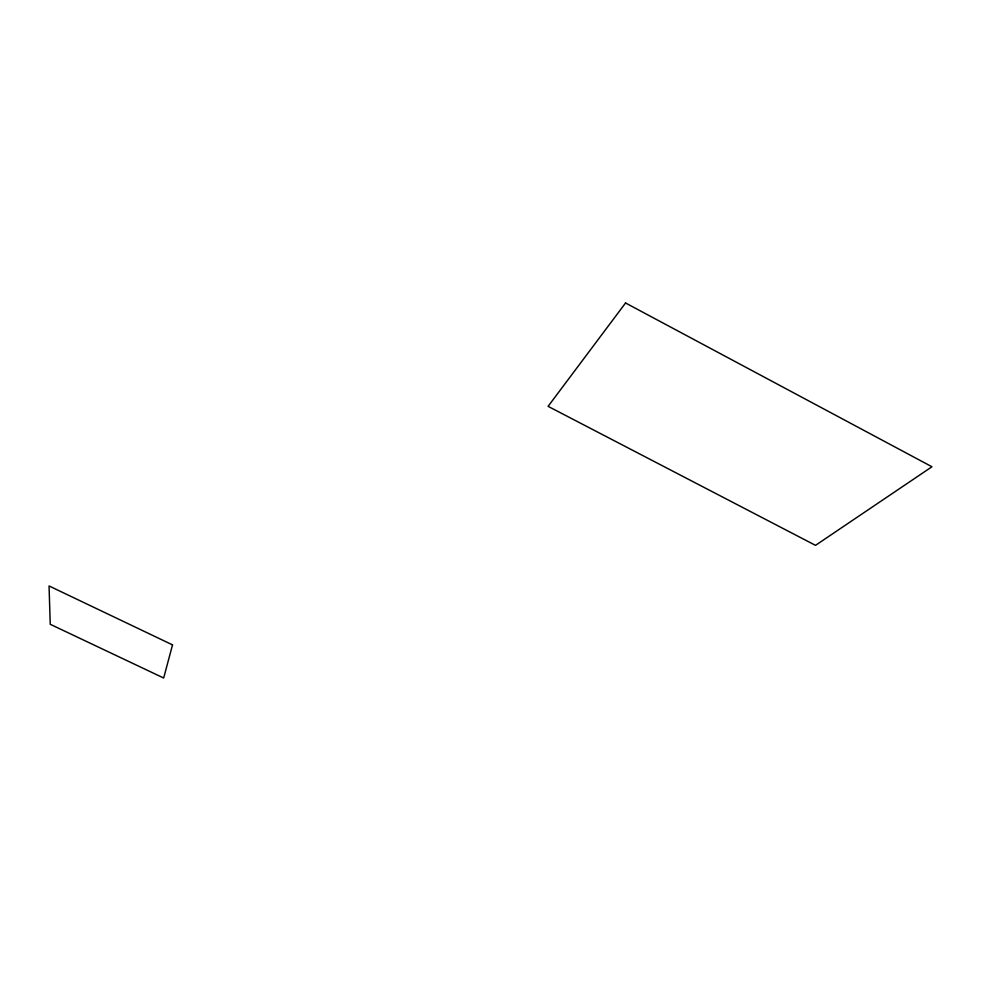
<?xml version="1.0" encoding="UTF-8"?>
<svg xmlns="http://www.w3.org/2000/svg" width="981" height="981" viewBox="0 0 981 981"><rect width="100%" height="100%" fill="white"/><g stroke="black" fill="none" stroke-linecap="round" stroke-linejoin="round"><path stroke-width="1.47" d="M172.521 644.885L163.668 678.018L50.239 624.284L49.05 585.951L172.521 644.885M625.559 302.982L548.097 406.342L815.518 545.35L931.95 466.76L625.559 302.982"/></g></svg>
